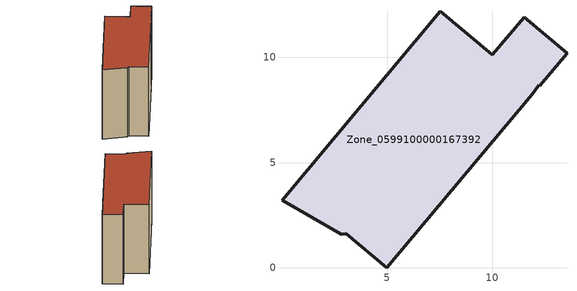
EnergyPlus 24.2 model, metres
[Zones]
Zone_0599100000167392
 floor ground (C_G): 3.06,1.62 2.84,1.6 0.02,3.2 7.52,12.19 10,10.12 11.52,11.9 13.54,10.18 12.24,8.63 12.2,8.68 11.9,8.23 4.99,0 z0
 wall outside (C_F): 4.99,0 11.9,8.23 12.2,8.68 12.24,8.63 13.54,10.18 11.52,11.9 10,10.12 7.52,12.19 0.02,3.2 2.84,1.6 3.06,1.62 4.99,0 z0:10.72
 roof outside (C_R): 2.84,1.6 3.06,1.62 4.99,0 11.9,8.23 12.2,8.68 12.24,8.63 13.54,10.18 11.52,11.9 10,10.12 7.52,12.19 0.02,3.2 z10.72
[BUILDING]
Pand.0599100000167392: North Axis=0; Terrain=City; Loads Convergence Tolerance Value=0.04; Temperature Convergence Tolerance Value=0.4; Solar Distribution=FullExterior; Maximum Number of Warmup Days=25; Minimum Number of Warmup Days=1
[Site:Location]
Rotterdam.The.Hague.AP_ZH_NLD Design_Conditions: Latitude=51.96; Longitude=4.45; Time Zone=1; Elevation=-4.5
[SITE:GROUNDTEMPERATURE:BUILDINGSURFACE]
18, 18, 18, 18, 18, 18, 18, 18, 18, 18, 18, 18
[MATERIAL] Thermal Absorptance=0.9; Solar Absorptance=0.7; Visible Absorptance=0.7
Name | Roughness | Thickness | Conductivity | Density | Specific Heat
G.TI.1946 | MediumSmooth | 0.15 | 1 | 540 | 1210
F.TI.1946 | Rough | 0.3 | 0.857143 | 1920 | 840
R.TI.1946 | MediumRough | 0.2 | 0.1 | 1500 | 1000
[CONSTRUCTION]
C_G: G.TI.1946
C_F: F.TI.1946
C_R: R.TI.1946
[ZONE]
Zone_0599100000167392: Type=1; Multiplier=1; Ceiling Height=Autocalculate; Volume=Autocalculate; Floor Area=autocalculate; Part of Total Floor Area=Yes
[ZONEINFILTRATION:DESIGNFLOWRATE]
Infil_Zone_0599100000167392: Zone or ZoneList or Space or SpaceList=Zone_0599100000167392; Schedule=AlwaysOn; Design Flow Rate Calculation Method=Flow/Area; Flow Rate per Floor Area=0.003; Constant Term Coefficient=1; Temperature Term Coefficient=0; Velocity Term Coefficient=0; Velocity Squared Term Coefficient=0
[HVACTEMPLATE:ZONE:IDEALLOADSAIRSYSTEM]
Zone_0599100000167392: Maximum Heating Supply Air Temperature=50; Minimum Cooling Supply Air Temperature=13; Maximum Heating Supply Air Humidity Ratio=0.0156; Minimum Cooling Supply Air Humidity Ratio=0.0077; Heating Limit=NoLimit; Cooling Limit=NoLimit; Dehumidification Control Type=ConstantSensibleHeatRatio; Cooling Sensible Heat Ratio=0.7; Dehumidification Setpoint=60; Humidification Control Type=None; Humidification Setpoint=30; Outdoor Air Method=None; Outdoor Air Flow Rate per Person=0.00944; Outdoor Air Flow Rate per Zone Floor Area=0; Outdoor Air Flow Rate per Zone=0; Demand Controlled Ventilation Type=None; Outdoor Air Economizer Type=NoEconomizer; Heat Recovery Type=None; Sensible Heat Recovery Effectiveness=0.7; Latent Heat Recovery Effectiveness=0.65
[ZONECONTROL:THERMOSTAT]
ThermostatControl_Zone_0599100000167392: Zone or ZoneList=Zone_0599100000167392; Control Type Schedule=DualSetpointControlType; Control 1=Thermostat_Zone_0599100000167392; Temperature Difference Between Cutout And Setpoint=0
[THERMOSTATSETPOINT:DUALSETPOINT]
Thermostat_Zone_0599100000167392: Heating Setpoint Temperature Schedule=HeatingSetpoint_Zone_0599100000167392; Cooling Setpoint Temperature Schedule=CoolingSetpoint_Zone_0599100000167392
[SCHEDULE:COMPACT]
HeatingSetpoint_Zone_0599100000167392: Through: 12/31, For: AllDays, Until: 24:00, 21
CoolingSetpoint_Zone_0599100000167392: Through: 12/31, For: AllDays, Until: 24:00, 24
DualSetpointControlType: Through: 12/31, For: AllDays, Until: 24:00, 4
AlwaysOn: Through: 12/31, For: AllDays, Until: 24:00, 1
